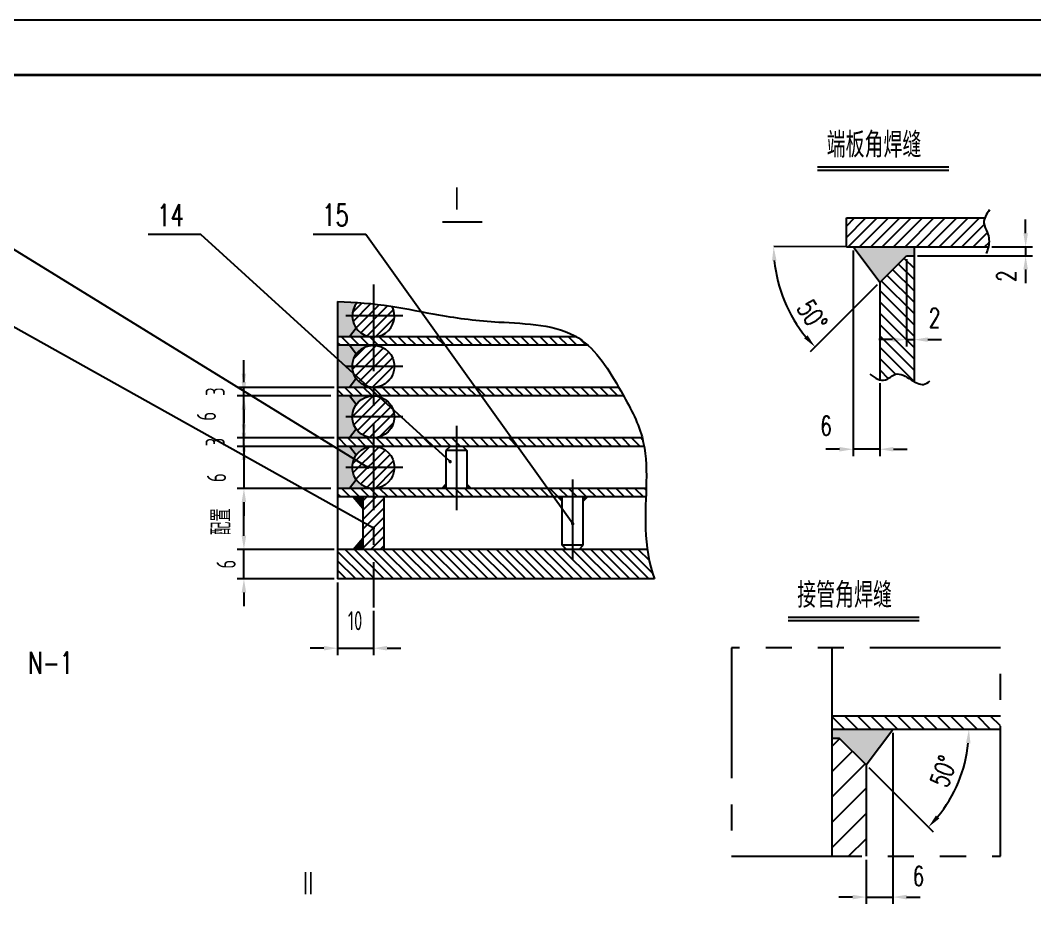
# Model space of a CAD drawing. Extents: x -7976 to 5804, y -7723 to 1555.
# Drawn here: x -5872 to -4020, y -5164 to -3523 of the extents above; entities that cross this region are included whole.
import ezdxf

# ---------------------------------------------------------------- set-up
doc = ezdxf.new("R2010")
doc.units = 0
doc.linetypes.add('CENTER', pattern=[50.800000000000004, 31.75, -6.35, 6.35, -6.35])
doc.linetypes.add('PHANTOM2', pattern=[31.750000000000004, 15.875, -3.175, 3.175, -3.175, 3.175, -3.175])
doc.layers.get('0').update_dxf_attribs({"linetype": 'CONTINUOUS'})
doc.layers.get('DEFPOINTS').update_dxf_attribs({"linetype": 'CONTINUOUS'})
for name, color, linetype in [('2细线层', 3, 'CONTINUOUS'), ('LAYER2', 3, 'CONTINUOUS'), ('LAYER3', 1, 'CENTER'), ('LAYER6', 6, 'PHANTOM2')]:
    doc.layers.add(name, color=color, linetype=linetype)
doc.styles.add('PC_TEXTSTYLE', font='txt.shx', dxfattribs={"width": 0.8, "bigfont": 'hzfs.shx'})
doc.styles.get("Standard").update_dxf_attribs({"font": 'isocp.shx', "width": 0.7070000000000001, "bigfont": 'hztxt.shx'})
doc.dimstyles.get("Standard").update_dxf_attribs({"dimscale": 10, "dimtxt": 3.5, "dimasz": 2.5, "dimexe": 1.25, "dimexo": 0.625, "dimgap": 1.5, "dimtad": 1, "dimdec": 0, "dimdsep": 46, "dimtxsty": 'Standard', "dimcen": 2.5, "dimadec": 0, "dimazin": 0, "dimtfac": 1, "dimtdec": 4, "dimtmove": 0, "dimatfit": 3, "dimfxl": 1, "dimtolj": 1, "dimtzin": 0, "dimarcsym": 0})
pattern_1 = [(44.99999999999999, (-5755.37740618071, -7811.660823543624), (-8.634861654874184, 8.634861654874188), [])]

# ---------------------------------------------------------------- blocks, each defined once
blk = doc.blocks.new('*D117')
at = {"color": 0, "linetype": 'ByBlock'}
for p, q in [((-5304.750670965755, 698.9616964967772), (-5476.207349832569, 698.9616964967772)), ((-5463.707349832569, 612.4232349583162), (-5463.707349832569, 673.9616964967772)), ((-5304.750670965755, 587.4232349583162), (-5476.207349832569, 587.4232349583162))]:
    blk.add_line(p, q, dxfattribs=at)
for points in [[(-5467.874016499236, 673.9616964967772), (-5459.540683165902, 673.9616964967772), (-5463.707349832569, 698.9616964967772)], [(-5467.874016499236, 612.4232349583162), (-5459.540683165902, 612.4232349583162), (-5463.707349832569, 587.4232349583162)]]:
    blk.add_solid(points, dxfattribs=at)
at = {"layer": 'DEFPOINTS', "color": 0, "linetype": 'ByBlock'}
for p in [(-5463.707349832569, 698.9616964967772), (-5298.500670965755, 698.9616964967772), (-5298.500670965755, 587.4232349583162)]:
    blk.add_point(p, dxfattribs=at)
at = {"color": 0, "linetype": 'ByBlock', "insert": (-5505.366200907451, 638.1914614500547), "char_height": 35, "attachment_point": 5, "rotation": 90}
blk.add_mtext('\\A1;\\Ftxt.shx,hzfs.shx;配置', dxfattribs=at)
blk = doc.blocks.new('*D116')
at = {"color": 0, "linetype": 'ByBlock'}
for p, q in [((-5463.707349832569, 612.4232349583162), (-5463.707349832569, 637.4232349583162)), ((-5298.981440196525, 587.4232349583162), (-5476.207349832569, 587.4232349583162)), ((-5463.707349832569, 533.577081112162), (-5463.707349832569, 587.4232349583162)), ((-5298.981440196525, 533.577081112162), (-5476.207349832569, 533.577081112162)), ((-5463.707349832569, 508.577081112162), (-5463.707349832569, 483.577081112162))]:
    blk.add_line(p, q, dxfattribs=at)
for points in [[(-5467.874016499236, 612.4232349583162), (-5459.540683165902, 612.4232349583162), (-5463.707349832569, 587.4232349583162)], [(-5467.874016499236, 508.577081112162), (-5459.540683165902, 508.577081112162), (-5463.707349832569, 533.577081112162)]]:
    blk.add_solid(points, dxfattribs=at)
at = {"layer": 'DEFPOINTS', "color": 0, "linetype": 'ByBlock'}
for p in [(-5463.707349832569, 587.4232349583162), (-5292.731440196525, 587.4232349583162), (-5292.731440196525, 533.577081112162)]:
    blk.add_point(p, dxfattribs=at)
at = {"color": 0, "linetype": 'ByBlock', "insert": (-5496.207349832569, 560.5001580352391), "char_height": 35, "attachment_point": 5, "rotation": 90}
blk.add_mtext('\\A1;6', dxfattribs=at)
blk = doc.blocks.new('*D115')
at = {"color": 0, "linetype": 'ByBlock'}
for p, q in [((-5292.731440196525, 527.327081112162), (-5292.731440196525, 394.4898417618169)), ((-5227.346824811909, 474.9862945888635), (-5227.346824811909, 394.4898417618169)), ((-5317.731440196525, 406.9898417618169), (-5342.731440196525, 406.9898417618169)), ((-5292.731440196525, 406.9898417618169), (-5227.346824811909, 406.9898417618169)), ((-5292.731440196525, 406.9898417618169), (-5227.346824811909, 406.9898417618169)), ((-5202.346824811909, 406.9898417618169), (-5177.346824811909, 406.9898417618169))]:
    blk.add_line(p, q, dxfattribs=at)
for points in [[(-5317.731440196525, 411.1565084284836), (-5317.731440196525, 402.8231750951502), (-5292.731440196525, 406.9898417618169)], [(-5202.346824811909, 411.1565084284836), (-5202.346824811909, 402.8231750951502), (-5227.346824811909, 406.9898417618169)]]:
    blk.add_solid(points, dxfattribs=at)
at = {"layer": 'DEFPOINTS', "color": 0, "linetype": 'ByBlock'}
for p in [(-5292.731440196525, 533.577081112162), (-5227.346824811909, 481.2362945888635), (-5227.346824811909, 406.9898417618169)]:
    blk.add_point(p, dxfattribs=at)
at = {"color": 0, "linetype": 'ByBlock', "insert": (-5260.58766637963, 457.2510591812224), "char_height": 35, "attachment_point": 5}
blk.add_mtext('\\A1;10', dxfattribs=at)
blk = doc.blocks.new('*D121')
at = {"color": 0, "linetype": 'ByBlock'}
for p, q in [((-5463.707349832569, 908.577081112162), (-5463.707349832569, 933.577081112162)), ((-5298.981440196524, 883.577081112162), (-5476.207349832569, 883.577081112162)), ((-5463.707349832569, 868.1924657275467), (-5463.707349832569, 883.577081112162)), ((-5463.707349832569, 868.1924657275467), (-5463.707349832569, 883.577081112162)), ((-5310.519901734986, 868.1924657275467), (-5476.207349832569, 868.1924657275467)), ((-5463.707349832569, 843.1924657275467), (-5463.707349832569, 818.1924657275467))]:
    blk.add_line(p, q, dxfattribs=at)
for points in [[(-5467.874016499236, 908.577081112162), (-5459.540683165902, 908.577081112162), (-5463.707349832569, 883.577081112162)], [(-5467.874016499236, 843.1924657275467), (-5459.540683165902, 843.1924657275467), (-5463.707349832569, 868.1924657275467)]]:
    blk.add_solid(points, dxfattribs=at)
at = {"layer": 'DEFPOINTS', "color": 0, "linetype": 'ByBlock'}
for p in [(-5463.707349832569, 883.577081112162), (-5292.731440196524, 883.577081112162), (-5304.269901734986, 868.1924657275467)]:
    blk.add_point(p, dxfattribs=at)
at = {"color": 0, "linetype": 'ByBlock', "insert": (-5516.207349832569, 875.8847734198544), "char_height": 35, "attachment_point": 5, "rotation": 90}
blk.add_mtext('\\A1;3', dxfattribs=at)
blk = doc.blocks.new('*D120')
at = {"color": 0, "linetype": 'ByBlock'}
for p, q in [((-5463.707349832569, 893.1924657275467), (-5463.707349832569, 918.1924657275467)), ((-5304.750670965755, 868.1924657275467), (-5476.207349832569, 868.1924657275467)), ((-5463.707349832569, 791.2693888044696), (-5463.707349832569, 868.1924657275467)), ((-5463.707349832569, 791.2693888044696), (-5463.707349832569, 868.1924657275467)), ((-5304.750670965755, 791.2693888044696), (-5476.207349832569, 791.2693888044696)), ((-5463.707349832569, 766.2693888044696), (-5463.707349832569, 741.2693888044696))]:
    blk.add_line(p, q, dxfattribs=at)
for points in [[(-5467.874016499236, 893.1924657275467), (-5459.540683165902, 893.1924657275467), (-5463.707349832569, 868.1924657275467)], [(-5467.874016499236, 766.2693888044696), (-5459.540683165902, 766.2693888044696), (-5463.707349832569, 791.2693888044696)]]:
    blk.add_solid(points, dxfattribs=at)
at = {"layer": 'DEFPOINTS', "color": 0, "linetype": 'ByBlock'}
for p in [(-5463.707349832569, 868.1924657275467), (-5298.500670965755, 868.1924657275467), (-5298.500670965755, 791.2693888044696)]:
    blk.add_point(p, dxfattribs=at)
at = {"color": 0, "linetype": 'ByBlock', "insert": (-5532.191242782121, 830.8594697073495), "char_height": 35, "attachment_point": 5, "rotation": 90}
blk.add_mtext('\\A1;6', dxfattribs=at)
blk = doc.blocks.new('*D119')
at = {"color": 0, "linetype": 'ByBlock'}
for p, q in [((-5463.707349832569, 816.2693888044696), (-5463.707349832569, 841.2693888044696)), ((-5298.981440196525, 791.2693888044696), (-5476.207349832569, 791.2693888044696)), ((-5463.707349832569, 775.8847734198544), (-5463.707349832569, 791.2693888044696)), ((-5463.707349832569, 775.8847734198544), (-5463.707349832569, 791.2693888044696)), ((-5298.981440196525, 775.8847734198544), (-5476.207349832569, 775.8847734198544)), ((-5463.707349832569, 750.8847734198544), (-5463.707349832569, 725.8847734198544))]:
    blk.add_line(p, q, dxfattribs=at)
for points in [[(-5467.874016499236, 816.2693888044696), (-5459.540683165902, 816.2693888044696), (-5463.707349832569, 791.2693888044696)], [(-5467.874016499236, 750.8847734198544), (-5459.540683165902, 750.8847734198544), (-5463.707349832569, 775.8847734198544)]]:
    blk.add_solid(points, dxfattribs=at)
at = {"layer": 'DEFPOINTS', "color": 0, "linetype": 'ByBlock'}
for p in [(-5463.707349832569, 791.2693888044696), (-5292.731440196525, 791.2693888044696), (-5292.731440196525, 775.8847734198544)]:
    blk.add_point(p, dxfattribs=at)
at = {"color": 0, "linetype": 'ByBlock', "insert": (-5516.207349832569, 783.577081112162), "char_height": 35, "attachment_point": 5, "rotation": 90}
blk.add_mtext('\\A1;3', dxfattribs=at)
blk = doc.blocks.new('*D118')
at = {"color": 0, "linetype": 'ByBlock'}
for p, q in [((-5463.707349832569, 800.8847734198544), (-5463.707349832569, 825.8847734198544)), ((-5298.981440196525, 775.8847734198544), (-5476.207349832569, 775.8847734198544)), ((-5463.707349832569, 775.8847734198544), (-5463.707349832569, 698.9616964967772)), ((-5463.707349832569, 775.8847734198544), (-5463.707349832569, 698.9616964967772)), ((-5304.750670965755, 698.9616964967772), (-5476.207349832569, 698.9616964967772)), ((-5463.707349832569, 673.9616964967772), (-5463.707349832569, 648.9616964967772))]:
    blk.add_line(p, q, dxfattribs=at)
for points in [[(-5467.874016499236, 800.8847734198544), (-5459.540683165902, 800.8847734198544), (-5463.707349832569, 775.8847734198544)], [(-5467.874016499236, 673.9616964967772), (-5459.540683165902, 673.9616964967772), (-5463.707349832569, 698.9616964967772)]]:
    blk.add_solid(points, dxfattribs=at)
at = {"layer": 'DEFPOINTS', "color": 0, "linetype": 'ByBlock'}
for p in [(-5292.731440196525, 775.8847734198544), (-5463.707349832569, 698.9616964967772), (-5298.500670965755, 698.9616964967772)]:
    blk.add_point(p, dxfattribs=at)
at = {"color": 0, "linetype": 'ByBlock', "insert": (-5513.749032369309, 718.609409321105), "char_height": 35, "attachment_point": 5, "rotation": 90}
blk.add_mtext('\\A1;6', dxfattribs=at)
blk = doc.blocks.new('*D112')
at = {"color": 0, "linetype": 'ByBlock'}
for p, q in [((-4278.679402874722, 252.187486553187), (-4278.679402874722, -60.32070403612641)), ((-4327.236871977806, 20.42100193198979), (-4327.236871977806, -60.32070403612641)), ((-4352.236871977806, -47.82070403612641), (-4377.236871977806, -47.82070403612641)), ((-4327.236871977806, -47.82070403612641), (-4278.679402874722, -47.82070403612641)), ((-4327.236871977806, -47.82070403612641), (-4278.679402874722, -47.82070403612641)), ((-4253.679402874722, -47.82070403612641), (-4228.679402874722, -47.82070403612641))]:
    blk.add_line(p, q, dxfattribs=at)
for points in [[(-4352.236871977806, -43.65403736945975), (-4352.236871977806, -51.98737070279308), (-4327.236871977806, -47.82070403612641)], [(-4253.679402874722, -43.65403736945975), (-4253.679402874722, -51.98737070279308), (-4278.679402874722, -47.82070403612641)]]:
    blk.add_solid(points, dxfattribs=at)
at = {"layer": 'DEFPOINTS', "color": 0, "linetype": 'ByBlock'}
for p in [(-4278.679402874722, 258.437486553187), (-4327.236871977806, 26.67100193198979), (-4278.679402874722, -47.82070403612641)]:
    blk.add_point(p, dxfattribs=at)
at = {"color": 0, "linetype": 'ByBlock', "insert": (-4231.813919254911, -9.33271974994733), "char_height": 35, "attachment_point": 5}
blk.add_mtext('\\A1;\\Ftxt.shx,hzfs.shx;6', dxfattribs=at)
blk = doc.blocks.new('*D111')
at = {"color": 0, "linetype": 'ByBlock'}
blk.add_line((-4322.817454595385, 189.2747770333367), (-4204.781691350535, 71.23901378854748), dxfattribs=at)
blk.add_arc((-4391.980164115271, 258.437486553187), 252.2386190393521, 320.6810548140518, 354.3189451859629, dxfattribs=at)
for points in [[(-4145.141998545524, 233.6746875709683), (-4136.818904093475, 233.2617188231081), (-4139.741545075919, 258.4374865531863)], [(-4193.751950774197, 95.8131853792377), (-4199.929280303729, 101.4064889047063), (-4213.620526115369, 80.07784855337673)]]:
    blk.add_solid(points, dxfattribs=at)
at = {"layer": 'DEFPOINTS', "color": 0, "linetype": 'ByBlock'}
for p in [(-4389.952569573963, 258.4374865531872), (-4375.794341080893, 242.2516635188174), (-4082.276472564786, 258.4374865531863), (-4327.236871977802, 193.6941944157516), (-4173.535112211665, 132.3181770335484)]:
    blk.add_point(p, dxfattribs=at)
at = {"color": 0, "linetype": 'ByBlock', "insert": (-4186.011779081126, 181.8732320753438), "char_height": 35, "attachment_point": 5, "rotation": 69.60848070843511}
blk.add_mtext('\\A1;\\Ftxt.shx,hzfs.shx;50°', dxfattribs=at)
blk = doc.blocks.new('*D110')
at = {"color": 0, "linetype": 'ByBlock'}
for p, q in [((-4254.033761092857, 1117.907038082956), (-4254.033761092857, 958.4149993885012)), ((-4239.875532599786, 1117.907038082956), (-4239.875532599786, 958.4149993885012)), ((-4279.033761092857, 970.9149993885012), (-4304.033761092857, 970.9149993885012)), ((-4254.033761092857, 970.9149993885012), (-4239.875532599786, 970.9149993885012)), ((-4254.033761092857, 970.9149993885012), (-4239.875532599786, 970.9149993885012)), ((-4214.875532599786, 970.9149993885012), (-4189.875532599786, 970.9149993885012))]:
    blk.add_line(p, q, dxfattribs=at)
for points in [[(-4279.033761092857, 975.0816660551678), (-4279.033761092857, 966.7483327218346), (-4254.033761092857, 970.9149993885012)], [(-4214.875532599786, 975.0816660551678), (-4214.875532599786, 966.7483327218346), (-4239.875532599786, 970.9149993885012)]]:
    blk.add_solid(points, dxfattribs=at)
at = {"layer": 'DEFPOINTS', "color": 0, "linetype": 'ByBlock'}
for p in [(-4254.033761092857, 1124.157038082956), (-4239.875532599786, 1124.157038082956), (-4239.875532599786, 970.9149993885012)]:
    blk.add_point(p, dxfattribs=at)
at = {"color": 0, "linetype": 'ByBlock', "insert": (-4202.436218140638, 1010.676119463616), "char_height": 35, "attachment_point": 5}
blk.add_mtext('\\A1;\\Ftxt.shx,hzfs.shx;2', dxfattribs=at)
blk = doc.blocks.new('*D109')
at = {"color": 0, "linetype": 'ByBlock'}
for p, q in [((-4351.148699299027, 1134.09286111732), (-4351.148699299027, 758.0891682085286)), ((-4302.591230195942, 891.2989147951032), (-4302.591230195942, 758.0891682085286)), ((-4376.148699299027, 770.5891682085286), (-4401.148699299027, 770.5891682085286)), ((-4302.591230195942, 770.5891682085286), (-4351.148699299027, 770.5891682085286)), ((-4302.591230195942, 770.5891682085286), (-4351.148699299027, 770.5891682085286)), ((-4277.591230195942, 770.5891682085286), (-4252.591230195942, 770.5891682085286))]:
    blk.add_line(p, q, dxfattribs=at)
for points in [[(-4376.148699299027, 774.7558348751952), (-4376.148699299027, 766.422501541862), (-4351.148699299027, 770.5891682085286)], [(-4277.591230195942, 774.7558348751952), (-4277.591230195942, 766.422501541862), (-4302.591230195942, 770.5891682085286)]]:
    blk.add_solid(points, dxfattribs=at)
at = {"layer": 'DEFPOINTS', "color": 0, "linetype": 'ByBlock'}
for p in [(-4351.148699299027, 1140.34286111732), (-4302.591230195942, 897.5489147951032), (-4351.148699299027, 770.5891682085286)]:
    blk.add_point(p, dxfattribs=at)
at = {"color": 0, "linetype": 'ByBlock', "insert": (-4400.75047089742, 813.5161365466919), "char_height": 35, "attachment_point": 5}
blk.add_mtext('\\A1;\\Ftxt.shx,hzfs.shx;6', dxfattribs=at)
blk = doc.blocks.new('*D108')
at = {"color": 0, "linetype": 'ByBlock'}
blk.add_line((-4307.010647578362, 1071.180151597472), (-4429.485619036623, 948.7051801392774), dxfattribs=at)
blk.add_arc((-4237.847938058477, 1140.342861117321), 258.5166075009495, 185.5429832703832, 219.4570167296014, dxfattribs=at)
for points in [[(-4499.31751873381, 1115.170633155884), (-4490.993932736892, 1115.573573097243), (-4496.364545559427, 1140.34286111732)], [(-4434.363719049999, 978.8561431742121), (-4440.534304717157, 973.2554006369487), (-4420.646784271788, 957.5440149041071)]]:
    blk.add_solid(points, dxfattribs=at)
at = {"layer": 'DEFPOINTS', "color": 0, "linetype": 'ByBlock'}
for p in [(-4547.551629608963, 1140.34286111732), (-4239.875532599784, 1140.34286111732), (-4254.033761092851, 1124.157038082954), (-4302.591230195945, 1075.599568979887), (-4487.555805768285, 1073.433839620804)]:
    blk.add_point(p, dxfattribs=at)
at = {"color": 0, "linetype": 'ByBlock', "insert": (-4425.964785780161, 1015.060945145799), "char_height": 35, "attachment_point": 5, "rotation": 303.66279134203586}
blk.add_mtext('\\A1;\\Ftxt.shx,hzfs.shx;50°', dxfattribs=at)
blk = doc.blocks.new('*D107')
at = {"color": 0, "linetype": 'ByBlock'}
for p, q in [((-4036.133422042123, 1165.34286111732), (-4036.133422042123, 1190.34286111732)), ((-4097.939154991413, 1140.34286111732), (-4023.633422042123, 1140.34286111732)), ((-4036.133422042123, 1140.34286111732), (-4036.133422042123, 1124.157038082956)), ((-4036.133422042123, 1140.34286111732), (-4036.133422042123, 1124.157038082956)), ((-4233.625532599786, 1124.157038082956), (-4023.633422042123, 1124.157038082956)), ((-4036.133422042123, 1099.157038082956), (-4036.133422042123, 1074.157038082956))]:
    blk.add_line(p, q, dxfattribs=at)
for points in [[(-4040.30008870879, 1165.34286111732), (-4031.966755375457, 1165.34286111732), (-4036.133422042123, 1140.34286111732)], [(-4040.30008870879, 1099.157038082956), (-4031.966755375457, 1099.157038082956), (-4036.133422042123, 1124.157038082956)]]:
    blk.add_solid(points, dxfattribs=at)
at = {"layer": 'DEFPOINTS', "color": 0, "linetype": 'ByBlock'}
for p in [(-4104.189154991413, 1140.34286111732), (-4239.875532599786, 1124.157038082956), (-4036.133422042123, 1124.157038082956)]:
    blk.add_point(p, dxfattribs=at)
at = {"color": 0, "linetype": 'ByBlock', "insert": (-4071.350492601654, 1086.924412870129), "char_height": 35, "attachment_point": 5, "rotation": 90}
blk.add_mtext('\\A1;\\Ftxt.shx,hzfs.shx;2', dxfattribs=at)

msp = doc.modelspace()

# ---------------------------------------------------------------- hatches: boundary and pattern name
at = {"layer": 'LAYER2'}
h = msp.add_hatch(dxfattribs=at)
h.set_pattern_fill('ANSI31', color=256, scale=4.615384615384616, style=0)
h.set_pattern_definition([(45, (1452.117143943461, -1938.613062023542), (-10.36183398584902, 10.36183398584902), [])])
edge = h.paths.add_edge_path()
edge.add_line((-4363.445415793463, -3884.750589548947), (-4363.445415793463, -3937.647299983345))
edge.add_line((-4363.445415793463, -3937.647299983345), (-4104.189154991414, -3937.647299983345))
edge.add_spline(control_points=[(-4104.189154991414, -3937.647299983345), (-4104.170847557484, -3937.568736633699), (-4102.164618749141, -3928.852021454134), (-4103.254123915884, -3913.34962551365), (-4113.768849743834, -3896.612393050092), (-4112.001591454598, -3887.99884288294), (-4110.723475934976, -3884.750589548946)], knot_values=[16.01751938718863, 16.01751938718863, 16.01751938718863, 16.01751938718863, 16.26009094649312, 42.91254623060282, 60.37926041902506, 70.938423128681, 70.938423128681, 70.938423128681, 70.938423128681], degree=3, periodic=0)
edge.add_line((-4110.723475934976, -3884.750589548947), (-4363.445415793463, -3884.750589548947))
for points in [[(-4351.148699299027, -3937.647299983345), (-4302.591230195942, -4002.390592120798), (-4254.033761092857, -3953.833123017709), (-4239.875532599786, -3953.833123017709), (-4239.875532599787, -3937.647299983345)], [(-5258.573567494139, -4086.097812840118, 0.2413783233447511), (-5227.346824811909, -4102.105387680811), (-5270.762426961483, -4102.105387680811)], [(-5258.573567494139, -4133.49757790612, -0.2413783233447511), (-5227.346824811909, -4117.490003065426), (-5270.762426961483, -4117.490003065426)], [(-5258.573567494139, -4178.40550514781, 0.2413783233447511), (-5227.346824811909, -4194.413079988503), (-5270.762426961483, -4194.413079988503)], [(-5258.573567494139, -4225.805270213812, -0.2413783233447511), (-5227.346824811909, -4209.797695373119), (-5270.762426961483, -4209.797695373119)], [(-5258.573567494139, -4270.713197455502, 0.2413783233447511), (-5227.346824811909, -4286.720772296196), (-5270.762426961483, -4286.720772296196)], [(-5258.573567494138, -4318.112962521504, -0.2413783233447501), (-5227.346824811909, -4302.105387680811), (-5270.762426961484, -4302.105387680811)], [(-5258.573567494139, -4363.020889763195, 0.2413783233447511), (-5227.346824811909, -4379.028464603888), (-5270.762426961483, -4379.028464603888)], [(-5102.489548444409, -4379.028464603888), (-5094.797240752102, -4371.33615691158), (-5094.797240752102, -4379.028464603891)], [(-5056.335702290563, -4371.336156911583), (-5056.335702290563, -4379.028464603888), (-5048.643394598255, -4379.028464603888)], [(-5264.045656999124, -4394.413079988503), (-5246.577594042678, -4414.866917161095), (-5246.577594042678, -4394.413079988502)], [(-4890.20541773982, -4394.413079988506), (-4882.513110047513, -4402.105387680814), (-4882.513110047513, -4394.413079988503)], [(-4836.359263893668, -4394.413079988506), (-4844.051571585975, -4402.105387680814), (-4844.051571585975, -4394.413079988503)], [(-5246.577594042678, -4470.113088969758), (-5246.577594042678, -4490.56692614235), (-5264.045656999126, -4490.56692614235)], [(-4389.952569573964, -4819.552674547478), (-4389.952569573964, -4835.738497581842), (-4375.79434108089, -4835.738497581842), (-4327.236871977807, -4884.295966684933), (-4278.679402874722, -4819.552674547478)]]:
    msp.add_hatch(color=256, dxfattribs=at).paths.add_polyline_path(points)
h = msp.add_hatch(dxfattribs=at)
h.set_pattern_fill('ANSI31', color=256, scale=4.615384615384616, angle=90, style=0)
h.set_pattern_definition([(135, (1452.117143943461, -1938.613062023542), (-10.36183398584902, -10.36183398584902), [])])
edge = h.paths.add_edge_path()
edge.add_line((-4239.875532599786, -3953.833123017709), (-4254.033761092857, -3953.833123017709))
edge.add_line((-4254.033761092857, -3953.833123017709), (-4302.591230195942, -4002.390592120798))
edge.add_line((-4302.591230195942, -4002.390592120798), (-4302.591230195942, -4180.441246305563))
edge.add_spline(control_points=[(-4302.591230195942, -4180.441246305563), (-4299.09425749798, -4181.469833951845), (-4289.207529692684, -4182.131139131406), (-4271.652694540943, -4163.027952525502), (-4253.356703286385, -4175.858220960233), (-4241.673300398948, -4182.853887378824), (-4239.875532599784, -4183.850778426244)], knot_values=[20.81145200100289, 20.81145200100289, 20.81145200100289, 20.81145200100289, 32.94189695546218, 55.75407950074453, 88.69597645620672, 94.72129408885044, 94.72129408885044, 94.72129408885044, 94.72129408885044], degree=3, periodic=0)
edge.add_line((-4239.875532599785, -4183.850778426243), (-4239.875532599786, -3953.833123017709))
h = msp.add_hatch(color=256, dxfattribs=at)
edge = h.paths.add_edge_path()
edge.add_line((-5292.731440196525, -4102.105387680811), (-5270.762426961483, -4102.105387680811))
edge.add_line((-5270.762426961483, -4102.105387680811), (-5258.573567494139, -4086.097812840118))
edge.add_arc((-5227.34682481191, -4063.643849219273), 38.46153846153848, 140.6258618109068, 215.7184762092433, ccw=False)
edge.add_spline(control_points=[(-5257.078363098927, -4039.244554722996), (-5268.948756932182, -4038.405587728685), (-5280.836742232241, -4037.740634202345), (-5292.731440196524, -4037.142081846187)], knot_values=[5.725884862208432, 5.725884862208432, 5.725884862208432, 5.725884862208432, 15.00547474327742, 15.00547474327742, 15.00547474327742, 15.00547474327742], degree=3, periodic=0)
edge.add_line((-5292.731440196525, -4037.142081846187), (-5292.731440196525, -4102.105387680811))
h.paths.add_polyline_path([(-5292.731440196525, -4194.413079988503), (-5270.762426961483, -4194.413079988503), (-5258.573567494138, -4178.40550514781, -0.1571254906909152), (-5265.808363273447, -4155.951541526964, -0.1571254906909092), (-5258.573567494138, -4133.49757790612), (-5270.762426961484, -4117.490003065426), (-5292.731440196524, -4117.490003065426)])
h.paths.add_polyline_path([(-5292.731440196525, -4286.720772296195), (-5270.762426961483, -4286.720772296194), (-5258.573567494138, -4270.713197455502, -0.1571254906909092), (-5265.808363273447, -4248.259233834658, -0.1571254906909152), (-5258.573567494138, -4225.805270213812), (-5270.762426961485, -4209.797695373119), (-5292.731440196524, -4209.797695373118)])
h.paths.add_polyline_path([(-5292.731440196525, -4379.028464603888), (-5270.762426961483, -4379.028464603888), (-5258.573567494138, -4363.020889763195, -0.1571254906909152), (-5265.808363273447, -4340.566926142349, -0.1571254906909092), (-5258.573567494138, -4318.112962521504), (-5270.762426961484, -4302.105387680811), (-5292.731440196526, -4302.105387680811)])
h = msp.add_hatch(dxfattribs=at)
h.set_pattern_fill('ANSI31', color=256, scale=3.846153846153846, angle=-1.272221872585407e-14, style=0)
h.set_pattern_definition(pattern_1)
h.paths.add_polyline_path([(-5227.346824811909, -4102.105387680811, 0.4142135623730826), (-5188.885286350372, -4063.643849219273), (-5227.346824811909, -4063.643849219273)])
h.paths.add_polyline_path([(-5227.346824811909, -4063.643849219272), (-5265.808363273448, -4063.643849219273, 0.4142135623730964), (-5227.346824811909, -4102.105387680811)])
edge = h.paths.add_edge_path()
edge.add_line((-5227.346824811909, -4063.643849219273), (-5227.346824811909, -4041.77680141479))
edge.add_spline(control_points=[(-5227.346824811908, -4041.77680141479), (-5237.240800663625, -4040.76913730673), (-5247.153432991396, -4039.946021658132), (-5257.078363098927, -4039.244554722996)], knot_values=[15.00547474327742, 15.00547474327742, 15.00547474327742, 15.00547474327742, 22.76421318868174, 22.76421318868174, 22.76421318868174, 22.76421318868174], degree=3, periodic=0)
edge.add_arc((-5227.34682481191, -4063.643849219272), 38.46153846153849, 140.6258618109079, 180.0000000000013)
edge.add_line((-5265.808363273448, -4063.643849219273), (-5227.346824811909, -4063.643849219273))
edge = h.paths.add_edge_path()
edge.add_arc((-5227.34682481191, -4063.64384921927), 38.46153846153848, 359.999999999996, 387.123314109224)
edge.add_spline(control_points=[(-5193.115003040159, -4046.10896059643), (-5193.835703378161, -4045.997852799498), (-5205.217022759917, -4044.264072178091), (-5216.632483634216, -4042.868016635858), (-5227.346824811908, -4041.77680141479)], knot_values=[22.76421318868175, 22.76421318868175, 22.76421318868175, 22.76421318868175, 23.33233995507843, 31.73439915336455, 31.73439915336455, 31.73439915336455, 31.73439915336455], degree=3, periodic=0)
edge.add_line((-5227.346824811908, -4041.77680141479), (-5227.346824811906, -4063.643849219272))
edge.add_line((-5227.346824811906, -4063.643849219272), (-5188.885286350372, -4063.643849219273))
h = msp.add_hatch(dxfattribs=at)
h.set_pattern_fill('ANSI31', color=256, scale=3.846153846153846, angle=-90.00000000000001, style=0)
h.set_pattern_definition([(315, (-5755.37740618071, -7811.660823543624), (8.634861654874188, 8.634861654874184), [])])
h.paths.add_polyline_path([(-4863.282340816744, -4394.413079988503), (-4863.282340816744, -4379.028464603888), (-5075.566471521332, -4379.028464603888), (-5075.566471521332, -4394.413079988503)])
edge = h.paths.add_edge_path()
edge.add_line((-4863.282340816744, -4379.028464603888), (-4863.282340816744, -4394.413079988502))
edge.add_line((-4863.282340816744, -4394.413079988502), (-4729.610304383333, -4394.413079988502))
edge.add_spline(control_points=[(-4729.610304383333, -4394.413079988503), (-4729.442643824081, -4389.266444184492), (-4729.278512891377, -4384.137163897009), (-4729.143672922694, -4379.028464603888)], knot_values=[202.8335639010245, 202.8335639010245, 202.8335639010245, 202.8335639010245, 206.7680369692089, 206.7680369692089, 206.7680369692089, 206.7680369692089], degree=3, periodic=0)
edge.add_line((-4729.143672922693, -4379.028464603887), (-4863.282340816744, -4379.028464603888))
h.paths.add_polyline_path([(-5227.346824811909, -4379.028464603888), (-5227.346824811909, -4394.413079988503), (-5075.566471521332, -4394.413079988502), (-5075.566471521332, -4379.028464603888)])
h.paths.add_polyline_path([(-5227.346824811909, -4394.413079988503), (-5227.34682481191, -4379.028464603888), (-5292.731440196525, -4379.028464603887), (-5292.731440196525, -4394.413079988503)])
h.paths.add_polyline_path([(-5292.731440196525, -4286.720772296196), (-5292.731440196526, -4302.105387680811), (-5227.346824811909, -4302.10538768081), (-5227.346824811908, -4286.720772296195)])
h.paths.add_polyline_path([(-5227.346824811909, -4286.720772296196), (-5227.346824811908, -4302.10538768081), (-5075.566471521332, -4302.10538768081), (-5075.566471521332, -4286.720772296196)])
edge = h.paths.add_edge_path()
edge.add_spline(control_points=[(-4770.44504801122, -4209.797695373118), (-4772.11236503342, -4206.835970644982), (-4775.021145877594, -4201.715643416862), (-4777.958985488213, -4196.575823390329), (-4779.202081596987, -4194.413079988504)], knot_values=[151.9006507527023, 151.9006507527023, 151.9006507527023, 151.9006507527023, 154.4654310581434, 156.3287756090877, 156.3287756090877, 156.3287756090877, 156.3287756090877], degree=3, periodic=0)
edge.add_line((-4779.202081596988, -4194.413079988503), (-5227.346824811909, -4194.413079988503))
edge.add_line((-5227.346824811909, -4194.413079988503), (-5227.346824811908, -4209.797695373119))
edge.add_line((-5227.346824811908, -4209.797695373119), (-4770.44504801122, -4209.797695373119))
h.paths.add_polyline_path([(-5227.346824811909, -4209.797695373119), (-5227.346824811909, -4194.413079988503), (-5292.731440196524, -4194.413079988503), (-5292.731440196524, -4209.797695373119)])
edge = h.paths.add_edge_path()
edge.add_spline(control_points=[(-4732.922470958668, -4302.10538768081), (-4733.838242959485, -4296.932831572871), (-4734.941399040365, -4291.803290042037), (-4736.263960056132, -4286.720772296198)], knot_values=[178.3211137951778, 178.3211137951778, 178.3211137951778, 178.3211137951778, 182.5514486776794, 182.5514486776794, 182.5514486776794, 182.5514486776794], degree=3, periodic=0)
edge.add_line((-4736.263960056132, -4286.720772296195), (-5075.566471521333, -4286.720772296196))
edge.add_line((-5075.566471521333, -4286.720772296196), (-5075.566471521333, -4302.105387680811))
edge.add_line((-5075.566471521333, -4302.105387680811), (-4732.922470958668, -4302.10538768081))
edge = h.paths.add_edge_path()
edge.add_spline(control_points=[(-4835.342920947867, -4117.490003065425), (-4840.899020885565, -4112.451108448441), (-4847.697428561991, -4107.171141277449), (-4854.986933138664, -4102.704836682069), (-4855.998735797743, -4102.10538768081)], knot_values=[120.5310214390018, 120.5310214390018, 120.5310214390018, 120.5310214390018, 126.5643739494811, 127.5267617261106, 127.5267617261106, 127.5267617261106, 127.5267617261106], degree=3, periodic=0)
edge.add_line((-4855.998735797741, -4102.105387680811), (-5227.346824811909, -4102.105387680811))
edge.add_line((-5227.346824811909, -4102.105387680811), (-5227.346824811909, -4117.490003065426))
edge.add_line((-5227.346824811909, -4117.490003065426), (-4835.342920947866, -4117.490003065426))
h.paths.add_polyline_path([(-5227.346824811909, -4117.490003065427), (-5227.346824811909, -4102.105387680811), (-5292.731440196524, -4102.10538768081), (-5292.731440196525, -4117.490003065426)])
h = msp.add_hatch(dxfattribs=at)
h.set_pattern_fill('ANSI31', color=256, scale=3.846153846153846, angle=-1.272221872585407e-14, style=0)
h.set_pattern_definition(pattern_1)
h.paths.add_polyline_path([(-5188.885286350371, -4155.951541526964), (-5227.346824811909, -4155.951541526964), (-5227.346824811909, -4194.413079988502, 0.4142135623730896)])
h.paths.add_polyline_path([(-5227.346824811909, -4155.951541526964), (-5265.808363273447, -4155.951541526964, 0.4142135623730896), (-5227.346824811909, -4194.413079988502)])
h.paths.add_polyline_path([(-5227.34682481191, -4117.490003065426, 0.4142135623730827), (-5265.808363273447, -4155.951541526964), (-5227.346824811909, -4155.951541526964)])
h.paths.add_polyline_path([(-5188.885286350371, -4155.951541526964, 0.4142135623730896), (-5227.346824811909, -4117.490003065426), (-5227.346824811909, -4155.951541526963)])
h = msp.add_hatch(dxfattribs=at)
h.set_pattern_fill('ANSI31', color=256, scale=3.846153846153846, angle=-1.272221872585407e-14, style=0)
h.set_pattern_definition(pattern_1)
h.paths.add_polyline_path([(-5188.885286350371, -4248.259233834658), (-5227.346824811909, -4248.259233834658), (-5227.346824811909, -4286.720772296196, 0.4142135623730896)])
h.paths.add_polyline_path([(-5227.34682481191, -4248.259233834658), (-5265.808363273447, -4248.259233834658, 0.4142135623730896), (-5227.346824811909, -4286.720772296196)])
h.paths.add_polyline_path([(-5227.34682481191, -4209.797695373119, 0.4142135623730827), (-5265.808363273447, -4248.259233834658), (-5227.346824811909, -4248.259233834659)])
h.paths.add_polyline_path([(-5188.885286350371, -4248.259233834658, 0.4142135623730896), (-5227.346824811909, -4209.797695373119), (-5227.346824811909, -4248.259233834657)])
h = msp.add_hatch(dxfattribs=at)
h.set_pattern_fill('ANSI31', color=256, scale=3.846153846153846, angle=-1.272221872585407e-14, style=0)
h.set_pattern_definition(pattern_1)
h.paths.add_polyline_path([(-5227.346824811909, -4340.56692614235), (-5227.346824811909, -4379.028464603887, 0.4142135623730896), (-5188.885286350371, -4340.566926142349)])
h.paths.add_polyline_path([(-5227.346824811909, -4340.566926142349), (-5265.808363273447, -4340.566926142349, 0.4142135623730896), (-5227.346824811909, -4379.028464603887)])
h.paths.add_polyline_path([(-5227.346824811909, -4340.56692614235), (-5227.346824811909, -4302.105387680811, 0.4142135623730896), (-5265.808363273447, -4340.566926142349)])
h.paths.add_polyline_path([(-5188.885286350371, -4340.566926142349, 0.4142135623730896), (-5227.346824811909, -4302.105387680811), (-5227.346824811908, -4340.566926142349)])
h = msp.add_hatch(dxfattribs=at)
h.set_pattern_fill('ANSI31', color=256, scale=3.846153846153846, angle=-1.272221872585407e-14, style=0)
h.set_pattern_definition(pattern_1)
h.paths.add_polyline_path([(-5208.11605558114, -4394.413079988503), (-5227.346824811909, -4394.413079988503), (-5227.346824811909, -4490.56692614235), (-5208.11605558114, -4490.56692614235)])
h.paths.add_polyline_path([(-5246.577594042678, -4490.56692614235), (-5227.346824811909, -4490.56692614235), (-5227.346824811909, -4394.413079988503), (-5246.577594042678, -4394.413079988503)])
h = msp.add_hatch(dxfattribs=at)
h.set_pattern_fill('ANSI31', color=256, scale=3.846153846153846, angle=-90.00000000000001, style=0)
h.set_pattern_definition([(315, (45.39021862253503, -5186.591047937965), (8.634861654874188, 8.634861654874182), [])])
edge = h.paths.add_edge_path()
edge.add_spline(control_points=[(-4713.675000007816, -4544.413079988512), (-4720.390868498513, -4527.554301961398), (-4724.669144982268, -4509.314553697446), (-4727.234050589648, -4490.566926142348)], knot_values=[231.0118297600531, 231.0118297600531, 231.0118297600531, 231.0118297600531, 245.3294521603172, 245.3294521603172, 245.3294521603172, 245.3294521603172], degree=3, periodic=0)
edge.add_line((-4727.234050589647, -4490.566926142349), (-5227.346824811909, -4490.566926142349))
edge.add_line((-5227.346824811909, -4490.566926142349), (-5227.346824811908, -4544.413079988507))
edge.add_line((-5227.346824811908, -4544.413079988507), (-4713.675000007818, -4544.413079988506))
h.paths.add_polyline_path([(-5227.346824811909, -4544.413079988507), (-5227.346824811909, -4490.56692614235), (-5292.731440196525, -4490.56692614235), (-5292.731440196524, -4544.413079988507)])
h = msp.add_hatch(dxfattribs=at)
h.set_pattern_fill('ANSI31', color=256, scale=5.395274344787187, angle=-90.00000000000001, style=0)
h.set_pattern_definition([(315, (166.2011027185572, -49.70868177515786), (12.11273636490561, 12.11273636490562), [])])
h.paths.add_polyline_path([(-4082.276472564785, -4819.552674547478), (-4082.276472564785, -4795.273939995935), (-4389.952569573963, -4795.273939995934), (-4389.952569573962, -4819.552674547478)])
h = msp.add_hatch(dxfattribs=at)
h.set_pattern_fill('ANSI31', color=3, scale=10.28510904507361, angle=-1.272221872585407e-14, style=0)
h.set_pattern_definition([(44.99999999999999, (-2861.686378275826, 13810.68089075202), (-23.09072836447147, 23.09072836447151), [])])
h.paths.add_polyline_path([(-4327.236871977806, -4884.295966684933), (-4375.79434108089, -4835.738497581842), (-4389.952569573963, -4835.738497581843), (-4389.952569573963, -5051.319159168676), (-4327.236871977806, -5051.319159168676)])

# ---------------------------------------------------------------- linework, layer by layer
for p, q in [((-4363.445415793463, -3884.750589548947), (-4110.72347593503, -3884.750589548947)), ((-4363.445415793463, -3937.647299983345), (-4363.445415793463, -3884.750589548948)), ((-5100.994563589493, -3892.049186597088), (-5028.373168544174, -3892.049186597088)), ((-4363.445415793463, -3937.647299983345), (-4104.189154991413, -3937.647299983345)), ((-4239.875532599786, -3937.647299983345), (-4239.875532599784, -4183.850778426244)), ((-4302.591230195942, -4002.390592120798), (-4302.591230195942, -4180.441246305562)), ((-5292.731440196524, -4037.142081846186), (-5292.731440196525, -4544.413079988503)), ((-4855.998735797749, -4102.105387680811), (-5292.731440196524, -4102.105387680811)), ((-4835.342920947872, -4117.490003065426), (-5292.731440196524, -4117.490003065426)), ((-4779.202081596987, -4194.413079988503), (-5292.731440196524, -4194.413079988503)), ((-4770.44504801122, -4209.797695373119), (-5292.731440196524, -4209.797695373119)), ((-4736.263960056116, -4286.720772296196), (-5292.731440196525, -4286.720772296196)), ((-4732.922470958668, -4302.105387680811), (-5292.731440196525, -4302.105387680811)), ((-5087.104933059794, -4302.105387680811), (-5094.797240752101, -4309.797695373119)), ((-5094.797240752101, -4309.797695373119), (-5094.797240752101, -4379.028464603892)), ((-5056.335702290563, -4309.797695373119), (-5094.797240752101, -4309.797695373119)), ((-5064.028009982871, -4302.105387680811), (-5056.335702290563, -4309.797695373119)), ((-5056.335702290563, -4309.797695373119), (-5056.335702290563, -4379.028464603892)), ((-4729.143672922401, -4379.028464603888), (-5292.731440196525, -4379.028464603888)), ((-4729.610304383332, -4394.413079988503), (-5292.731440196525, -4394.413079988503)), ((-5246.577594042678, -4394.413079988503), (-5246.577594042678, -4490.566926142349)), ((-5208.11605558114, -4394.413079988503), (-5208.11605558114, -4490.566926142349)), ((-4882.513110047513, -4482.874618450041), (-4882.513110047513, -4394.413079988503)), ((-4844.051571585975, -4482.874618450041), (-4844.051571585975, -4394.413079988503)), ((-4844.051571585975, -4482.874618450041), (-4882.513110047513, -4482.874618450041)), ((-4874.820802355205, -4490.566926142349), (-4882.513110047513, -4482.874618450041)), ((-4851.743879278282, -4490.566926142349), (-4844.051571585975, -4482.874618450041)), ((-4727.234050589649, -4490.566926142349), (-5292.731440196525, -4490.566926142349)), ((-5088.885286350371, -4490.56692614235), (-5292.731440196525, -4490.566926142349)), ((-4713.675000007819, -4544.413079988507), (-5292.731440196526, -4544.413079988507)), ((-5100.423747888832, -4544.413079988507), (-5292.731440196525, -4544.413079988503)), ((-4389.952569573963, -4670.609292138754), (-4389.952569573963, -5051.319159168675)), ((-4082.276472564786, -4795.273939995935), (-4389.952569573963, -4795.273939995934)), ((-4082.276472564786, -4819.552674547479), (-4389.952569573963, -4819.552674547478)), ((-4327.236871977806, -4884.295966684932), (-4327.236871977806, -5051.319159168675))]:
    msp.add_line(p, q)
at = {"const_width": 5}
msp.add_lwpolyline([(-7725.556265753105, -7623.456883708352), (-2135.556265753105, -7623.456883708352), (-2135.556265753105, -3623.456883708352), (-7725.556265753105, -3623.456883708352)], close=True, dxfattribs=at)
for centre in [(-5227.346824811909, -4155.951541526964), (-5227.346824811909, -4248.259233834658), (-5227.346824811909, -4340.566926142349)]:
    msp.add_circle(centre, 38.46153846153847)
msp.add_arc((-5227.346824811909, -4063.643849219273), 38.46153846153847, 140.6258618109103, 27.12331410922936)
at = {"layer": '2细线层'}
for p, q in [((-4416.364074359198, -3791.258086608238), (-4176.595734447003, -3791.258086608238)), ((-4416.364074359198, -3797.245351289183), (-4176.595734447003, -3797.245351289183)), ((-4302.591230195942, -4002.390592120798), (-4351.148699299027, -3937.647299983345)), ((-4302.591230195942, -4002.390592120798), (-4254.033761092857, -3953.833123017709)), ((-4470.081130924577, -4614.122940323669), (-4230.312791012383, -4614.122940323669)), ((-4470.081130924577, -4620.110205004614), (-4230.312791012383, -4620.110205004614)), ((-4327.236871977806, -4884.295966684932), (-4278.679402874722, -4819.552674547478)), ((-4327.236871977806, -4884.295966684932), (-4375.794341080891, -4835.738497581843))]:
    msp.add_line(p, q, dxfattribs=at)
at = {"layer": 'LAYER2'}
for p, q in [((-2035.556265753101, -3523.456883708352), (-7975.5562657531, -3523.456883708351)), ((-4363.445415793463, -3937.647299983345), (-4495.803832436874, -3936.713030485579)), ((-4254.033761092857, -3953.833123017709), (-4239.875532599784, -3953.833123017709)), ((-5258.573567494138, -4086.097812840118), (-5270.762426961483, -4102.105387680811)), ((-5258.573567494138, -4133.49757790612), (-5270.762426961483, -4117.490003065426)), ((-5258.573567494138, -4178.40550514781), (-5270.762426961483, -4194.413079988503)), ((-5258.573567494138, -4225.805270213812), (-5270.762426961483, -4209.797695373119)), ((-5258.573567494138, -4270.713197455502), (-5270.762426961483, -4286.720772296196)), ((-5258.573567494138, -4318.112962521504), (-5270.762426961483, -4302.105387680811)), ((-5258.573567494138, -4363.020889763195), (-5270.762426961483, -4379.028464603888)), ((-5094.797240752101, -4371.33615691158), (-5102.48954844441, -4379.028464603888)), ((-5056.335702290563, -4371.33615691158), (-5048.643394598255, -4379.028464603888)), ((-5264.045656999124, -4394.413079988504), (-5246.577594042678, -4414.866917161095)), ((-4882.513110047513, -4402.105387680815), (-4890.20541773982, -4394.413079988507)), ((-4844.051571585975, -4402.105387680815), (-4836.359263893667, -4394.413079988507)), ((-5264.045656999124, -4490.566926142349), (-5246.577594042678, -4470.113088969758)), ((-4375.794341080891, -4835.738497581843), (-4389.952569573963, -4835.738497581843))]:
    msp.add_line(p, q, dxfattribs=at)
msp.add_spline([(-4102.089251566166, -3869.954788821698), (-4112.317370433778, -3894.484477276849), (-4106.180499113212, -3910.837608932126), (-4104.134875339691, -3937.411445615012), (-4108.226122886733, -3949.676289842586)], degree=3, dxfattribs=at)
for points, knots in [([(-5292.731440196524, -4037.142081846187), (-5260.121623428796, -4038.783038406734), (-5198.056487226473, -4042.862397442344), (-5100.794994286299, -4065.08070265288), (-4988.224375481206, -4077.802212439073), (-4846.975618866238, -4079.180604457903), (-4779.767739215228, -4192.151384662063), (-4717.231788019011, -4305.705339847703), (-4737.404289287752, -4426.100533035522), (-4724.831401215421, -4516.407276747878), (-4713.675000007816, -4544.413079988512)], [5.725884862208433, 5.725884862208433, 5.725884862208433, 5.725884862208433, 31.16627238696787, 54.22072387936843, 82.96333379606608, 121.4934092156313, 153.7639953036467, 177.821058646402, 221.5450168251699, 245.3294521603172, 245.3294521603172, 245.3294521603172, 245.3294521603172]), ([(-4320.971099210949, -4170.443540105543), (-4311.172850858167, -4176.959456633198), (-4294.589339642418, -4187.987629315369), (-4271.652694540943, -4163.027952525502), (-4247.459999582517, -4179.993350363613), (-4224.871771636202, -4192.357318638863), (-4214.600686608995, -4185.799936961499), (-4210.853715652031, -4182.333946163638)], [0, 0, 0, 0, 32.94189695546218, 55.75407950074453, 88.69597645620672, 114.6324754416772, 130.6227002217033, 130.6227002217033, 130.6227002217033, 130.6227002217033])]:
    msp.add_open_spline(points, degree=3, knots=knots, dxfattribs=at)
at = {"layer": 'LAYER3', "ltscale": 5}
for p, q in [((-5227.346824811909, -4006.030386593988), (-5227.346824811909, -4596.753866511802)), ((-5173.356632738797, -4063.643849219273), (-5277.631303223098, -4063.643849219273)), ((-5173.356632738797, -4155.951541526964), (-5277.631303223098, -4155.951541526964)), ((-5173.356632738797, -4248.259233834658), (-5277.631303223098, -4248.259233834658)), ((-5075.566471521332, -4264.353334301615), (-5075.566471521332, -4418.976606272198)), ((-5173.356632738797, -4340.566926142349), (-5277.631303223098, -4340.566926142349)), ((-4863.282340816744, -4509.08821029078), (-4863.282340816744, -4362.992146040314))]:
    msp.add_line(p, q, dxfattribs=at)
at = {"layer": 'LAYER6', "ltscale": 15}
for p, q in [((-4573.609703108943, -4670.609292138754), (-4573.609703108943, -5051.319159168675)), ((-4082.276472564786, -4670.609292138755), (-4573.609703108943, -4670.609292138754)), ((-4082.276472564786, -5051.319159168676), (-4082.276472564786, -4670.609292138755)), ((-4573.609703108943, -5051.319159168675), (-4082.276472564786, -5051.319159168676))]:
    msp.add_line(p, q, dxfattribs=at)

# ---------------------------------------------------------------- texts
at = {"layer": '2细线层', "style": 'PC_TEXTSTYLE', "width": 0.75}
for s, p in [('端板角焊缝', (-4399.577006339504, -3774.242810713689)), ('接管角焊缝', (-4453.294062904884, -4597.107664429121))]:
    msp.add_text(s, height=46.15384615384615, dxfattribs=at).set_placement(p)
at = {"layer": 'LAYER2', "attachment_point": 4}
for s, insert, char_height in [('\\Ftxt.shx,hzfs.shx;Ⅰ', (-5091.414349060628, -3850.624041739186), 46.15384615384615), ('\\Fromans.shx,gbcbig.shx;14', (-5621.984830796473, -3879.568909045208), 40), ('\\Fromans.shx,gbcbig.shx;15', (-5320.697295280277, -3879.252792560065), 40), ('\\Ftxt.shx,hzfs.shx;N-1', (-5857.816535662098, -4697.847540161865), 40), ('\\Ftxt.shx,hzfs.shx;Ⅱ', (-5362.549518819409, -5101.956565837818), 46.15384615384615)]:
    msp.add_mtext(s, dxfattribs=dict(at, insert=insert, char_height=char_height))

# ---------------------------------------------------------------- dimensions: what is measured, and where the dimension line sits
at = {"layer": 'LAYER2'}
for base, p1, p2, angle, text, override, picture, middle in [((-4036.133422042123, -3953.833123017709), (-4104.189154991413, -3937.647299983345), (-4239.875532599786, -3953.833123017709), 90, '\\Ftxt.shx,hzfs.shx;2', {"dimtmove": 2}, '*D107', (-4071.350492601654, -3991.065748230536)), ((-5463.707349832569, -4209.797695373119), (-5298.500670965755, -4286.720772296196), (-5298.500670965755, -4209.797695373119), 270, '6', {"dimlfac": 0.2, "dimtmove": 2}, '*D120', (-5532.191242782121, -4247.130691393316)), ((-5463.707349832569, -4379.028464603888), (-5292.731440196525, -4302.105387680811), (-5298.500670965755, -4379.028464603888), 270, '6', {"dimlfac": 0.2, "dimtmove": 2}, '*D118', (-5513.749032369309, -4359.38075177956)), ((-5463.707349832569, -4379.028464603888), (-5298.500670965755, -4490.566926142349), (-5298.500670965755, -4379.028464603888), 270, '\\Ftxt.shx,hzfs.shx;配置', {"dimlfac": 0.2, "dimtmove": 2}, '*D117', (-5505.366200907451, -4439.798699650611))]:
    dim = msp.add_linear_dim(base=base, p1=p1, p2=p2, angle=angle, text=text, dimstyle='Standard', override=override, dxfattribs=at)
    dim.commit()
    dim.dimension.update_dxf_attribs({"geometry": picture, "text_midpoint": middle, "dimtype": 160, "insert": (0, -5077.990161100665)})
for base, line1, line2, picture, middle in [((-4487.555805768285, -4004.556321479861), ((-4547.551629608963, -3937.647299983345), (-4239.875532599784, -3937.647299983345)), ((-4302.591230195945, -4002.390592120778), (-4254.033761092851, -3953.833123017711)), '*D108', (-4453.01499956115, -4080.944096870452)), ((-4173.535112211665, -4945.671984067117), ((-4082.276472564786, -4819.552674547479), (-4389.952569573963, -4819.552674547478)), ((-4327.236871977802, -4884.295966684914), (-4375.794341080893, -4835.738497581848)), '*D111', (-4155.548437940301, -4907.441011616758))]:
    dim = msp.add_angular_dim_2l(base=base, line1=line1, line2=line2, text='\\Ftxt.shx,hzfs.shx;50%%d', dimstyle='Standard', override={"dimazin": 2}, dxfattribs=at)
    dim.commit()
    dim.dimension.update_dxf_attribs({"geometry": picture, "text_midpoint": middle, "dimtype": 162, "insert": (0, -5077.990161100665)})
for base, p1, p2, text, override, picture, middle in [((-4351.148699299027, -4307.400992892137), (-4302.591230195942, -4180.441246305562), (-4351.148699299027, -3937.647299983345), '\\Ftxt.shx,hzfs.shx;6', {"dimtmove": 2}, '*D109', (-4400.75047089742, -4264.474024553973)), ((-4239.875532599786, -4107.075161712164), (-4254.033761092857, -3953.833123017709), (-4239.875532599786, -3953.833123017709), '\\Ftxt.shx,hzfs.shx;2', {"dimtmove": 2}, '*D110', (-4202.436218140638, -4067.314041637049)), ((-5227.346824811909, -4671.000319338848), (-5292.731440196525, -4544.413079988503), (-5227.346824811909, -4596.753866511802), '10', {"dimlfac": 0.2, "dimtmove": 2}, '*D115', (-5260.58766637963, -4620.739101919443)), ((-4278.679402874722, -5125.810865136792), (-4327.236871977806, -5051.319159168675), (-4278.679402874722, -4819.552674547478), '\\Ftxt.shx,hzfs.shx;6', {"dimtad": 0, "dimlfac": 0.2, "dimtmove": 2}, '*D112', (-4231.813919254911, -5087.322880850613))]:
    dim = msp.add_linear_dim(base=base, p1=p1, p2=p2, text=text, dimstyle='Standard', override=override, dxfattribs=at)
    dim.commit()
    dim.dimension.update_dxf_attribs({"geometry": picture, "text_midpoint": middle, "dimtype": 160, "insert": (0, -5077.990161100665)})
for base, p1, p2, text, picture, middle in [((-5463.707349832569, -4194.413079988503), (-5304.269901734986, -4209.797695373119), (-5292.731440196524, -4194.413079988503), '3', '*D121', (-5516.207349832569, -4202.105387680811)), ((-5463.707349832569, -4286.720772296196), (-5292.731440196525, -4302.105387680811), (-5292.731440196525, -4286.720772296196), '3', '*D119', (-5516.207349832569, -4294.413079988503)), ((-5463.707349832569, -4490.566926142349), (-5292.731440196525, -4544.413079988503), (-5292.731440196525, -4490.566926142349), '6', '*D116', (-5496.207349832569, -4517.490003065426))]:
    dim = msp.add_linear_dim(base=base, p1=p1, p2=p2, angle=270, text=text, dimstyle='Standard', override={"dimlfac": 0.2, "dimtmove": 2}, dxfattribs=at)
    dim.commit()
    dim.dimension.update_dxf_attribs({"geometry": picture, "text_midpoint": middle, "insert": (0, -5077.990161100665)})

# ---------------------------------------------------------------- leaders
for points in [[(-5087.143685502178, -4330.052379369988), (-5542.484874956008, -3915.16245015168), (-5638.638132809861, -3915.16245015168)], [(-4863.282340816744, -4443.548180777706), (-5241.197339439812, -3914.846333666536), (-5337.350597293665, -3914.846333666536)], [(-5237.406194746406, -4340.56692614235), (-5885.598629117751, -3941.371584994691), (-5981.751886971604, -3941.371584994691)], [(-5227.346824811909, -4451.395619376091), (-5885.598629117751, -4082.825309245397), (-5981.751886971604, -4082.825309245397)]]:
    msp.add_leader(points, dimstyle='Standard', override={"dimldrblk": 'DOTSMALL'}, dxfattribs=at)

doc.saveas('drawing.dxf')
